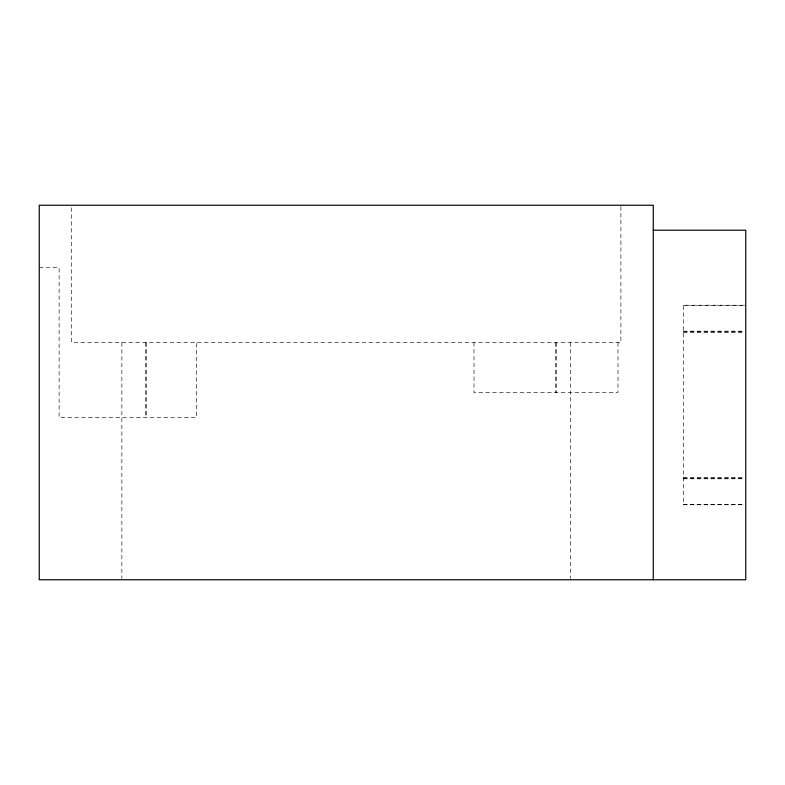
<?xml version="1.0" encoding="UTF-8"?>
<svg xmlns="http://www.w3.org/2000/svg" width="785" height="785" viewBox="0 0 785 785"><rect width="100%" height="100%" fill="white"/><g stroke="black" fill="none" stroke-linecap="round" stroke-linejoin="round"><path stroke-width="0.59" stroke-dasharray="3.92 2.94" d="M39.25 267.656L59.111 267.656L59.111 417.473L196.436 417.473L196.436 342.564M744.523 305.208L683.333 305.208L683.333 504.755L744.523 504.755M683.333 305.591L744.523 305.591M683.333 331.152L744.523 331.152M683.333 331.79L744.523 331.79M683.333 332.418L744.523 332.418M683.333 477.555L744.523 477.555M683.333 478.183L744.523 478.183M683.333 478.811L744.523 478.811M683.333 504.382L744.523 504.382M620.906 206.465L620.906 342.564L71.592 342.564L71.592 206.465M618.011 342.564L618.011 392.5L473.993 392.5L473.993 342.564M570.636 342.564L570.636 578.545M556.31 342.564L556.31 392.5M555.495 342.564L555.495 392.5M146.344 342.564L146.344 417.473M145.568 342.564L145.568 417.473M121.861 342.564L121.861 578.545"/><path stroke-width="1.18" d="M653.257 230.201L745.75 230.201L745.75 579.762L39.25 579.762L39.25 205.238L653.257 205.238L653.257 579.762"/></g></svg>
